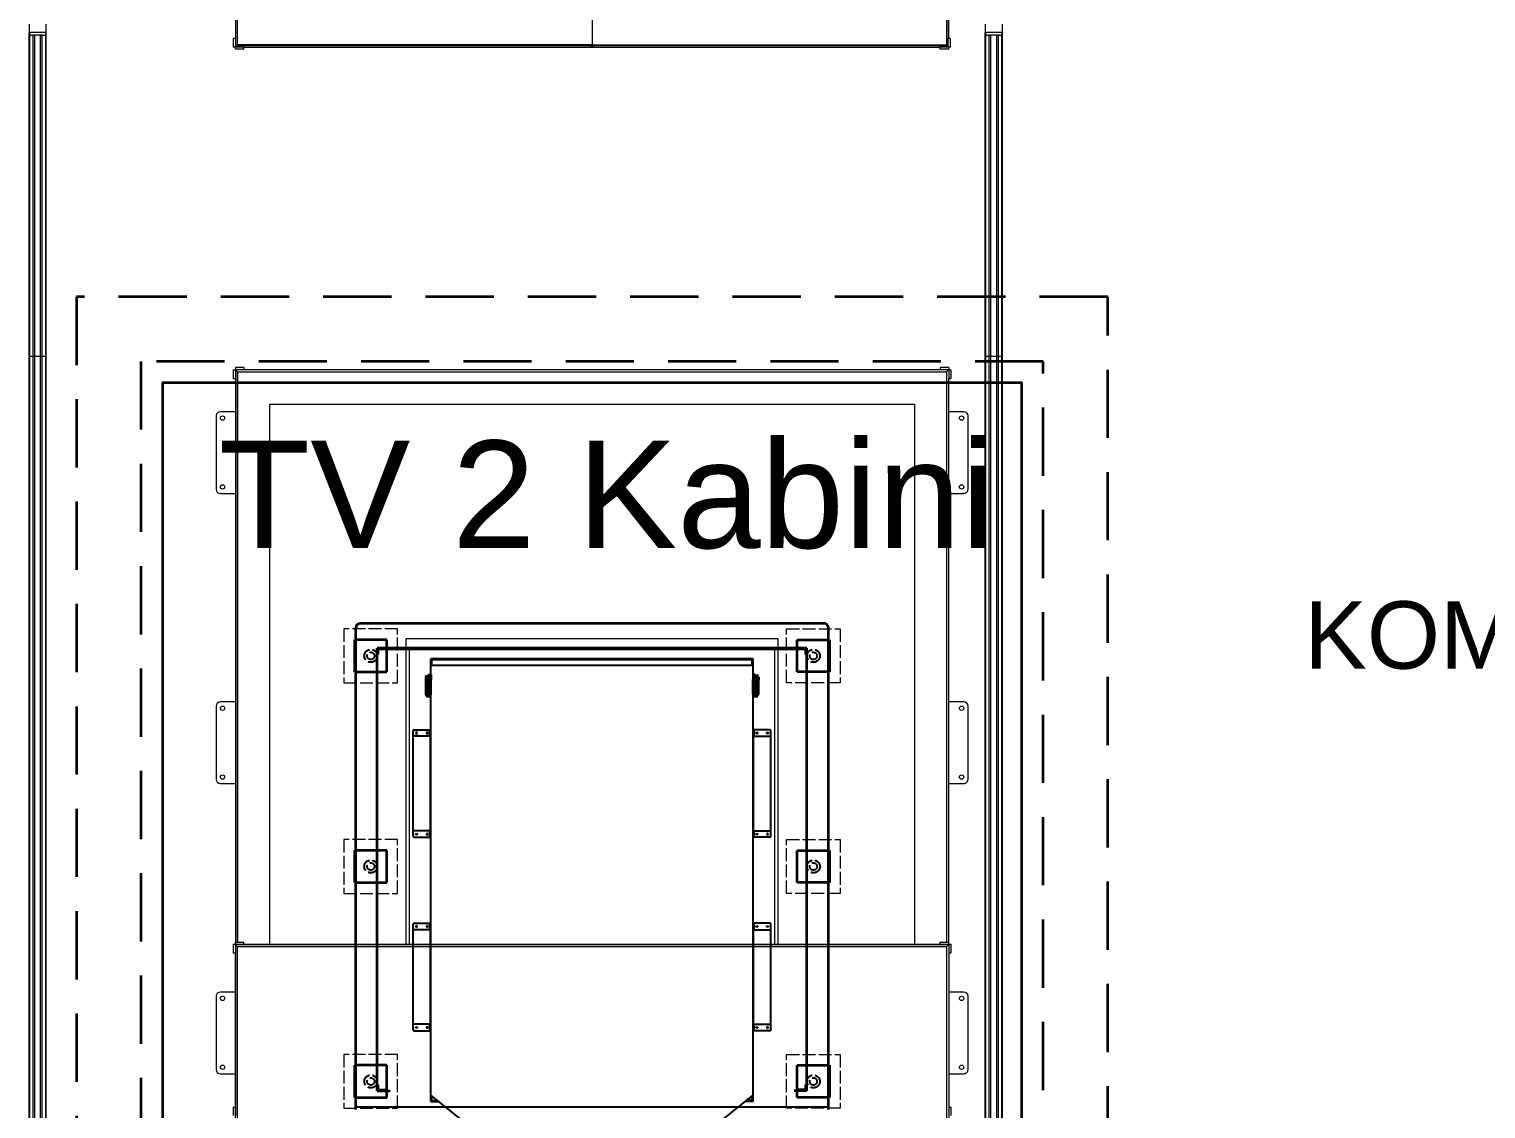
# Model space of a CAD drawing. Header units: centimetres. Extents: x 405464 to 563355, y 50011 to 66875.
# Drawn here: x 509636 to 510314, y 53011 to 53513 of the extents above; entities that cross this region are included whole.
import ezdxf
from ezdxf.enums import TextEntityAlignment as Align

# ---------------------------------------------------------------- set-up
doc = ezdxf.new("R2010")
doc.units = ezdxf.units.CM
for name, pattern in [('AM_ISO02W050', [7.5, 6, -1.5]), ('AM_ISO02W050x2', [3.75, 3, -0.75]), ('DASHDOT', [25.4, 12.7, -6.35, 0, -6.35]), ('DASHED2', [9.525, 6.35, -3.175])]:
    doc.linetypes.add(name, pattern=pattern)
doc.layers.get('0').update_dxf_attribs({"lineweight": 9})
doc.layers.add('-MH_Ad', color=1, linetype='Continuous', lineweight=9, true_color=0xff0000)
for name, color, linetype, lineweight in [('0-KRCN-MİMARİ-220526', 8, 'Continuous', 9), ('1轮廓线', 7, 'Continuous', 35), ('3细虚线', 2, 'AM_ISO02W050', 18), ('A_Aks', 30, 'DASHDOT', 9), ('M00_Mahal_No$0$MH_Alan', 51, 'Continuous', 9), ('TF_Mobilya', 142, 'Continuous', 9)]:
    doc.layers.add(name, color=color, linetype=linetype, lineweight=lineweight)
doc.layers.add('TF_Cihaz_yazı', color=5, linetype='Continuous')
doc.layers.add('消隐层', color=253, linetype='Continuous', lineweight=0, plot=False)
doc.styles.add('M00_Mahal_No$0$Kalin01', font='swissk.ttf')
doc.styles.add('M00_Mahal_No$0$Normal', font='swiss.ttf')
doc.styles.add('MP_KAPI_POZ', font='arial.ttf')

# ---------------------------------------------------------------- blocks, each defined once
blk = doc.blocks.new('a_aks')
at = {"layer": 'A_Aks', "color": 8, "ltscale": 200}
for p, q in [((5280, 5308.05), (5280, -831.11)), ((5680, 5308.05), (5680, -831.11))]:
    blk.add_line(p, q, dxfattribs=at)
blk = doc.blocks.new('mimari_yeni_durum')
at = {"layer": 'A_Aks', "color": 8}
blk.add_blockref('a_aks', (0, 0), dxfattribs=at)
blk = doc.blocks.new('kombine_altyapı')
at = {"color": 8, "linetype": 'Continuous', "lineweight": 15}
for p, q in [((5374, 1256.7), (5374, 1246.7)), ((5374.8, 1256.7), (5374.8, 1243.5)), ((5375, 1243.7), (5375, 1256.7)), ((5540, 1256.7), (5540, 1243.7)), ((5705, 1256.7), (5705, 1243.7)), ((5705.2, 1243.5), (5705.2, 1256.7)), ((5706, 1246.7), (5706, 1256.7)), ((5278, 1253.45), (5278, 1249.7)), ((5278, 1249.7), (5286, 1249.7)), ((5278.26, 374.31), (5278.26, 1248.85)), ((5284.5, 1248.2), (5279.5, 1248.2)), ((5280.65, 374.31), (5280.65, 1248.2)), ((5283.35, 374.31), (5283.35, 1248.2)), ((5285.74, 374.31), (5285.74, 1248.85)), ((5286, 1249.7), (5286, 1253.45)), ((5723, 1253.45), (5723, 1249.7)), ((5723, 1249.7), (5731, 1249.7)), ((5723.26, 374.31), (5723.26, 1248.85)), ((5729.5, 1248.2), (5724.5, 1248.2)), ((5725.65, 374.31), (5725.65, 1248.2)), ((5728.35, 374.31), (5728.35, 1248.2)), ((5730.74, 374.31), (5730.74, 1248.85)), ((5731, 1249.7), (5731, 1253.45)), ((5374, 1246.7), (5373, 1246.7)), ((5373, 1246.7), (5373, 1242.7)), ((5374, 1242.7), (5373, 1242.7)), ((5374, 1246.7), (5374, 1242.7)), ((5374, 1241.7), (5374, 1242.7)), ((5378, 1242.7), (5374, 1242.7)), ((5378, 1241.7), (5374, 1241.7)), ((5374.8, 1243.5), (5375, 1243.7)), ((5374.8, 1243.5), (5539.2, 1243.5)), ((5540, 1243.7), (5375, 1243.7)), ((5375, 1243.7), (5705, 1243.7)), ((5375, 1243.7), (5375, 1243.7)), ((5378, 1242.7), (5702, 1242.7)), ((5378, 1241.7), (5378, 1242.7)), ((5539.2, 1243.5), (5539, 1243.7)), ((5539.2, 1243.5), (5539.2, 1243.7)), ((5540, 1243.7), (5540, 1242.7)), ((5540, 1243.7), (5705, 1243.7)), ((5540.8, 1243.5), (5541, 1243.7)), ((5540.8, 1243.7), (5540.8, 1243.5)), ((5540.8, 1243.5), (5705.2, 1243.5)), ((5702, 1241.7), (5702, 1242.7)), ((5706, 1242.7), (5702, 1242.7)), ((5706, 1241.7), (5702, 1241.7)), ((5705.2, 1243.5), (5705, 1243.7)), ((5705, 1243.7), (5705, 1243.7)), ((5705.6, 1246.7), (5705.6, 1242.7)), ((5706.6, 1246.7), (5705.6, 1246.7)), ((5706.6, 1242.7), (5705.6, 1242.7)), ((5706, 1241.7), (5706, 1242.7)), ((5706.6, 1246.7), (5706.6, 1242.7)), ((5278.26, 1098.69), (5278.03, 1098.69)), ((5279.86, 1098.69), (5278.26, 1098.69)), ((5280.65, 1098.69), (5279.86, 1098.69)), ((5283.35, 1098.69), (5280.65, 1098.69)), ((5284.14, 1098.69), (5283.35, 1098.69)), ((5285.74, 1098.69), (5284.14, 1098.69)), ((5285.97, 1098.69), (5285.74, 1098.69)), ((5723.26, 1098.69), (5723.03, 1098.69)), ((5724.86, 1098.69), (5723.26, 1098.69)), ((5725.65, 1098.69), (5724.86, 1098.69)), ((5728.35, 1098.69), (5725.65, 1098.69)), ((5729.14, 1098.69), (5728.35, 1098.69)), ((5730.74, 1098.69), (5729.14, 1098.69)), ((5730.97, 1098.69), (5730.74, 1098.69)), ((5373, 1092.6), (5373, 1088.6)), ((5373, 1092.6), (5374, 1092.6)), ((5378, 1093.6), (5374, 1093.6)), ((5374, 1093.6), (5374, 1092.6)), ((5378, 1092.6), (5374, 1092.6)), ((5374, 1092.6), (5374, 1088.6)), ((5375, 1091.6), (5375, 1091.6)), ((5375, 1091.6), (5705, 1091.6)), ((5375, 826.3), (5375, 1091.6)), ((5375, 1091.6), (5375, 1091.6)), ((5375, 1091.6), (5375, 826.3)), ((5378, 1093.6), (5378, 1092.6)), ((5702, 1092.6), (5378, 1092.6)), ((5706, 1093.6), (5702, 1093.6)), ((5702, 1093.6), (5702, 1092.6)), ((5706, 1092.6), (5702, 1092.6)), ((5705, 1091.6), (5705, 826.3)), ((5706, 1093.6), (5706, 1092.6)), ((5706, 1092.6), (5707, 1092.6)), ((5706, 1092.6), (5706, 1088.6)), ((5707, 1092.6), (5707, 1088.6)), ((5373, 1088.6), (5374, 1088.6)), ((5374, 1088.6), (5374, 825.3)), ((5706, 826.3), (5706, 1088.6)), ((5706, 1088.6), (5707, 1088.6)), ((5374, 1073.1), (5367, 1073.1)), ((5390, 1076.6), (5690, 1076.6)), ((5390, 825.3), (5390, 1076.6)), ((5690, 1076.6), (5690, 825.3)), ((5713, 1073.1), (5706, 1073.1)), ((5365, 1071.1), (5365, 1037.1)), ((5715, 1037.1), (5715, 1071.1)), ((5367, 1035.1), (5374, 1035.1)), ((5706, 1035.1), (5713, 1035.1)), ((5453.5, 967.6), (5626.5, 967.6)), ((5453.5, 825.3), (5453.5, 967.6)), ((5455, 962.8), (5625, 962.8)), ((5455, 825.3), (5455, 962.8)), ((5455, 962.8), (5625, 962.8)), ((5625, 825.3), (5625, 962.8)), ((5626.5, 967.6), (5626.5, 825.3)), ((5365, 936.1), (5365, 902.1)), ((5374, 938.1), (5367, 938.1)), ((5713, 938.1), (5706, 938.1)), ((5715, 902.1), (5715, 936.1)), ((5367, 900.1), (5374, 900.1)), ((5706, 900.1), (5713, 900.1)), ((5373, 825.3), (5374, 825.3)), ((5373, 825.3), (5373, 821.3)), ((5373, 821.3), (5374, 821.3)), ((5374, 826.3), (5378, 826.3)), ((5374, 825.3), (5374, 826.3)), ((5374, 825.3), (5378, 825.3)), ((5374, 825.3), (5374, 821.3)), ((5374, 821.3), (5374, 749.6)), ((5374, 482.3), (5374, 821.3)), ((5705, 824.3), (5375, 824.3)), ((5375, 479.3), (5375, 824.3)), ((5375, 824.3), (5705, 824.3)), ((5375, 824.3), (5375, 824.3)), ((5375, 824.3), (5375, 824.3)), ((5378, 825.3), (5378, 826.3)), ((5378, 825.3), (5702, 825.3)), ((5702, 826.3), (5706, 826.3)), ((5702, 825.3), (5702, 826.3)), ((5702, 825.3), (5706, 825.3)), ((5705, 824.3), (5705, 479.3)), ((5705, 824.3), (5705, 824.3)), ((5705, 824.3), (5705, 824.3)), ((5706, 825.3), (5706, 826.3)), ((5706, 825.3), (5707, 825.3)), ((5706, 825.3), (5706, 821.3)), ((5706, 821.3), (5707, 821.3)), ((5706, 821.3), (5706, 482.3)), ((5707, 825.3), (5707, 821.3)), ((5365, 801.1), (5365, 767.1)), ((5374, 803.1), (5367, 803.1)), ((5713, 803.1), (5706, 803.1)), ((5715, 767.1), (5715, 801.1)), ((5367, 765.1), (5374, 765.1)), ((5706, 765.1), (5713, 765.1)), ((5373, 749.6), (5374, 749.6)), ((5373, 749.6), (5373, 745.6)), ((5374, 749.6), (5374, 745.6)), ((5706, 749.6), (5707, 749.6)), ((5707, 749.6), (5707, 745.6))]:
    blk.add_line(p, q, dxfattribs=at)
at = {"color": 7, "linetype": 'Continuous', "lineweight": 15}
for p, q in [((5278.03, 374.31), (5278.03, 1249.39)), ((5279.86, 374.31), (5279.86, 1248.2)), ((5284.14, 374.31), (5284.14, 1248.2)), ((5285.97, 374.31), (5285.97, 1249.39)), ((5723.03, 374.31), (5723.03, 1249.39)), ((5724.86, 374.31), (5724.86, 1248.2)), ((5729.14, 374.31), (5729.14, 1248.2)), ((5730.97, 374.31), (5730.97, 1249.39))]:
    blk.add_line(p, q, dxfattribs=at)
at = {"color": 8, "linetype": 'Continuous', "lineweight": 15, "flags": 128}
for points in [[(5374, 1242.7), (5374.02, 1242.72), (5374.06, 1242.76), (5374.13, 1242.83), (5374.23, 1242.93), (5374.36, 1243.06), (5374.49, 1243.19), (5374.64, 1243.34), (5374.8, 1243.5)], [(5374.8, 1243.5), (5374.64, 1243.34), (5374.49, 1243.19), (5374.36, 1243.06), (5374.23, 1242.93), (5374.13, 1242.83), (5374.06, 1242.76), (5374.02, 1242.72), (5374, 1242.7)], [(5540, 1242.7), (5539.98, 1242.72), (5539.94, 1242.76), (5539.87, 1242.83), (5539.77, 1242.93), (5539.64, 1243.06), (5539.51, 1243.19), (5539.36, 1243.34), (5539.2, 1243.5)], [(5539.2, 1243.5), (5539.36, 1243.34), (5539.51, 1243.19), (5539.64, 1243.06), (5539.77, 1242.93), (5539.87, 1242.83), (5539.94, 1242.76), (5539.98, 1242.72), (5540, 1242.7)], [(5540, 1242.7), (5540.02, 1242.72), (5540.06, 1242.76), (5540.13, 1242.83), (5540.23, 1242.93), (5540.36, 1243.06), (5540.49, 1243.19), (5540.64, 1243.34), (5540.8, 1243.5)], [(5540.8, 1243.5), (5540.64, 1243.34), (5540.49, 1243.19), (5540.36, 1243.06), (5540.23, 1242.93), (5540.13, 1242.83), (5540.06, 1242.76), (5540.02, 1242.72), (5540, 1242.7)], [(5705.6, 1243.1), (5705.51, 1243.19), (5705.36, 1243.34), (5705.2, 1243.5)], [(5705.2, 1243.5), (5705.36, 1243.34), (5705.51, 1243.19), (5705.6, 1243.1)], [(5374, 1092.6), (5374.01, 1092.58), (5374.06, 1092.54), (5374.13, 1092.47), (5374.23, 1092.37), (5374.35, 1092.24), (5374.5, 1092.1), (5374.66, 1091.94), (5374.82, 1091.77), (5375, 1091.6)], [(5375, 1091.6), (5374.82, 1091.77), (5374.66, 1091.94), (5374.5, 1092.1), (5374.35, 1092.24), (5374.23, 1092.37), (5374.13, 1092.47), (5374.06, 1092.54), (5374.01, 1092.58), (5374, 1092.6)], [(5706, 1092.6), (5705.98, 1092.58), (5705.94, 1092.54), (5705.86, 1092.47), (5705.76, 1092.37), (5705.64, 1092.24), (5705.5, 1092.1), (5705.34, 1091.94), (5705.17, 1091.77), (5705, 1091.6)], [(5705, 1091.6), (5705.17, 1091.77), (5705.34, 1091.94), (5705.5, 1092.1), (5705.64, 1092.24), (5705.76, 1092.37), (5705.86, 1092.47), (5705.94, 1092.54), (5705.98, 1092.58), (5706, 1092.6)], [(5374, 825.3), (5374.02, 825.28), (5374.06, 825.24), (5374.13, 825.17), (5374.23, 825.07), (5374.36, 824.94), (5374.5, 824.8), (5374.66, 824.64), (5374.83, 824.47), (5375, 824.3)], [(5375, 824.3), (5374.83, 824.47), (5374.66, 824.64), (5374.5, 824.8), (5374.36, 824.94), (5374.23, 825.07), (5374.13, 825.17), (5374.06, 825.24), (5374.02, 825.28), (5374, 825.3)], [(5705, 824.3), (5705.17, 824.47), (5705.34, 824.64), (5705.5, 824.8), (5705.64, 824.94), (5705.77, 825.07), (5705.87, 825.17), (5705.94, 825.24), (5705.98, 825.28), (5706, 825.3)], [(5706, 825.3), (5705.98, 825.28), (5705.94, 825.24), (5705.87, 825.17), (5705.77, 825.07), (5705.64, 824.94), (5705.5, 824.8), (5705.34, 824.64), (5705.17, 824.47), (5705, 824.3)]]:
    blk.add_lwpolyline(points, dxfattribs=at)
at = {"color": 8, "linetype": 'Continuous', "lineweight": 15}
for centre in [(5368, 1070.1), (5712, 1070.1), (5368, 1038.1), (5712, 1038.1), (5368, 935.1), (5712, 935.1), (5368, 903.1), (5712, 903.1), (5368, 800.1), (5712, 800.1), (5368, 768.1), (5712, 768.1)]:
    blk.add_circle(centre, 1, dxfattribs=at)
for centre, radius, start, end in [((5279.5, 1249.7), 1.5, 180, 270), ((5284.5, 1249.7), 1.5, 270, 0), ((5724.5, 1249.7), 1.5, 180, 270), ((5729.5, 1249.7), 1.5, 270, 0), ((5367, 1071.1), 2, 90, 180), ((5713, 1071.1), 2, 0, 90), ((5367, 1037.1), 2, 180, 270), ((5713, 1037.1), 2, 270, 0), ((5367, 936.1), 2, 90, 180), ((5713, 936.1), 2, 0, 90), ((5367, 902.1), 2, 180, 270), ((5713, 902.1), 2, 270, 0), ((5367, 801.1), 2, 90, 180), ((5713, 801.1), 2, 0, 90), ((5367, 767.1), 2, 180, 270), ((5713, 767.1), 2, 270, 0)]:
    blk.add_arc(centre, radius, start, end, dxfattribs=at)
at = {"layer": '1轮廓线', "color": 8, "linetype": 'DASHED2', "ltscale": 5}
for p, q in [((5750, 1096.5), (5330, 1096.5)), ((5330, 1096.5), (5330, 376.5)), ((5750, 376.5), (5750, 1096.5))]:
    blk.add_line(p, q, dxfattribs=at)
at = {"layer": '1轮廓线', "color": 8, "lineweight": -3}
for p, q in [((5430, 748.5), (5430, 972.5)), ((5648, 974.5), (5432, 974.5)), ((5650, 748.5), (5650, 972.5)), ((5615, 958.1), (5465, 958.1)), ((5465, 752.1), (5465, 958.1)), ((5615, 957.6), (5465, 957.6)), ((5465.5, 955.1), (5465.5, 957.6)), ((5614.5, 955.1), (5614.5, 957.6)), ((5615, 752.1), (5615, 958.1)), ((5465, 755.1), (5465, 955.1)), ((5465, 955.1), (5615, 955.1)), ((5615, 755.1), (5615, 955.1)), ((5456.8, 875.6), (5456.8, 924.6)), ((5464.8, 922.1), (5456.8, 922.1)), ((5457.3, 925.1), (5464.8, 925.1)), ((5458.3, 923.95), (5458, 923.77)), ((5458, 923.77), (5458, 923.43)), ((5458, 923.43), (5458.3, 923.25)), ((5458.6, 923.77), (5458.3, 923.95)), ((5458.3, 923.25), (5458.6, 923.43)), ((5458.6, 923.43), (5458.6, 923.77)), ((5463.3, 923.95), (5463, 923.77)), ((5463, 923.77), (5463, 923.43)), ((5463, 923.43), (5463.3, 923.25)), ((5463.6, 923.77), (5463.3, 923.95)), ((5463.3, 923.25), (5463.6, 923.43)), ((5463.6, 923.43), (5463.6, 923.77)), ((5464.5, 922.1), (5464.5, 925.1)), ((5464.8, 875.1), (5464.8, 925.1)), ((5615.2, 875.1), (5615.2, 925.1)), ((5622.7, 925.1), (5615.2, 925.1)), ((5615.2, 922.1), (5623.2, 922.1)), ((5615.5, 922.1), (5615.5, 925.1)), ((5616.4, 923.77), (5616.7, 923.95)), ((5616.4, 923.43), (5616.4, 923.77)), ((5616.7, 923.25), (5616.4, 923.43)), ((5616.7, 923.95), (5617, 923.77)), ((5617, 923.43), (5616.7, 923.25)), ((5617, 923.77), (5617, 923.43)), ((5621.4, 923.77), (5621.7, 923.95)), ((5621.4, 923.43), (5621.4, 923.77)), ((5621.7, 923.25), (5621.4, 923.43)), ((5621.7, 923.95), (5622, 923.77)), ((5622, 923.43), (5621.7, 923.25)), ((5622, 923.77), (5622, 923.43)), ((5623.2, 875.6), (5623.2, 924.6)), ((5464.8, 878.1), (5456.8, 878.1)), ((5457.3, 875.1), (5464.8, 875.1)), ((5458, 876.77), (5458.3, 876.95)), ((5458, 876.43), (5458, 876.77)), ((5458.3, 876.25), (5458, 876.43)), ((5458.3, 876.95), (5458.6, 876.77)), ((5458.6, 876.43), (5458.3, 876.25)), ((5458.6, 876.77), (5458.6, 876.43)), ((5463.3, 876.95), (5463, 876.77)), ((5463, 876.77), (5463, 876.43)), ((5463, 876.43), (5463.3, 876.25)), ((5463.6, 876.77), (5463.3, 876.95)), ((5463.3, 876.25), (5463.6, 876.43)), ((5463.6, 876.43), (5463.6, 876.77)), ((5464.5, 875.1), (5464.5, 878.1)), ((5615.2, 878.1), (5623.2, 878.1)), ((5622.7, 875.1), (5615.2, 875.1)), ((5615.5, 875.1), (5615.5, 878.1)), ((5616.4, 876.77), (5616.7, 876.95)), ((5616.4, 876.43), (5616.4, 876.77)), ((5616.7, 876.25), (5616.4, 876.43)), ((5616.7, 876.95), (5617, 876.77)), ((5617, 876.43), (5616.7, 876.25)), ((5617, 876.77), (5617, 876.43)), ((5621.7, 876.95), (5621.4, 876.77)), ((5621.4, 876.77), (5621.4, 876.43)), ((5621.4, 876.43), (5621.7, 876.25)), ((5622, 876.77), (5621.7, 876.95)), ((5621.7, 876.25), (5622, 876.43)), ((5622, 876.43), (5622, 876.77)), ((5456.8, 785.6), (5456.8, 834.6)), ((5457.3, 835.1), (5464.8, 835.1)), ((5458.3, 833.95), (5458, 833.77)), ((5458.6, 833.77), (5458.3, 833.95)), ((5463.3, 833.95), (5463, 833.77)), ((5463.6, 833.77), (5463.3, 833.95)), ((5464.5, 832.1), (5464.5, 835.1)), ((5464.8, 785.1), (5464.8, 835.1)), ((5615.2, 785.1), (5615.2, 835.1)), ((5622.7, 835.1), (5615.2, 835.1)), ((5615.5, 832.1), (5615.5, 835.1)), ((5616.4, 833.77), (5616.7, 833.95)), ((5616.7, 833.95), (5617, 833.77)), ((5621.4, 833.77), (5621.7, 833.95)), ((5621.7, 833.95), (5622, 833.77)), ((5623.2, 785.6), (5623.2, 834.6)), ((5464.8, 832.1), (5456.8, 832.1)), ((5458, 833.77), (5458, 833.43)), ((5458, 833.43), (5458.3, 833.25)), ((5458.3, 833.25), (5458.6, 833.43)), ((5458.6, 833.43), (5458.6, 833.77)), ((5463, 833.77), (5463, 833.43)), ((5463, 833.43), (5463.3, 833.25)), ((5463.3, 833.25), (5463.6, 833.43)), ((5463.6, 833.43), (5463.6, 833.77)), ((5615.2, 832.1), (5623.2, 832.1)), ((5616.4, 833.43), (5616.4, 833.77)), ((5616.7, 833.25), (5616.4, 833.43)), ((5617, 833.43), (5616.7, 833.25)), ((5617, 833.77), (5617, 833.43)), ((5621.4, 833.43), (5621.4, 833.77)), ((5621.7, 833.25), (5621.4, 833.43)), ((5622, 833.43), (5621.7, 833.25)), ((5622, 833.77), (5622, 833.43)), ((5464.8, 788.1), (5456.8, 788.1)), ((5458, 786.77), (5458.3, 786.95)), ((5458, 786.43), (5458, 786.77)), ((5458.3, 786.95), (5458.6, 786.77)), ((5458.6, 786.77), (5458.6, 786.43)), ((5463.3, 786.95), (5463, 786.77)), ((5463, 786.77), (5463, 786.43)), ((5463.6, 786.77), (5463.3, 786.95)), ((5463.6, 786.43), (5463.6, 786.77)), ((5464.5, 785.1), (5464.5, 788.1)), ((5615.2, 788.1), (5623.2, 788.1)), ((5615.5, 785.1), (5615.5, 788.1)), ((5616.4, 786.77), (5616.7, 786.95)), ((5616.4, 786.43), (5616.4, 786.77)), ((5616.7, 786.95), (5617, 786.77)), ((5617, 786.77), (5617, 786.43)), ((5621.7, 786.95), (5621.4, 786.77)), ((5621.4, 786.77), (5621.4, 786.43)), ((5622, 786.77), (5621.7, 786.95)), ((5622, 786.43), (5622, 786.77)), ((5457.3, 785.1), (5464.8, 785.1)), ((5458.3, 786.25), (5458, 786.43)), ((5458.6, 786.43), (5458.3, 786.25)), ((5463, 786.43), (5463.3, 786.25)), ((5463.3, 786.25), (5463.6, 786.43)), ((5622.7, 785.1), (5615.2, 785.1)), ((5616.7, 786.25), (5616.4, 786.43)), ((5617, 786.43), (5616.7, 786.25)), ((5621.4, 786.43), (5621.7, 786.25)), ((5621.7, 786.25), (5622, 786.43)), ((5490, 735.1), (5465, 755.1)), ((5465, 752.6), (5468.12, 752.6)), ((5465.5, 752.6), (5465.5, 754.6)), ((5590, 735.1), (5615, 755.1)), ((5615, 752.6), (5611.87, 752.6)), ((5614.5, 752.6), (5614.5, 754.6)), ((5465, 752.1), (5468.75, 752.1)), ((5615, 752.1), (5611.25, 752.1))]:
    blk.add_line(p, q, dxfattribs=at)
at = {"layer": '1轮廓线', "color": 8}
for p, q in [((5430, 748.5), (5430, 972.5)), ((5648, 974.5), (5432, 974.5)), ((5650, 748.5), (5650, 972.5)), ((5444.5, 967), (5429.5, 967)), ((5429.5, 967), (5429.5, 952)), ((5640, 963.1), (5440, 963.1)), ((5440, 757.1), (5440, 963.1)), ((5444.5, 952), (5444.5, 967)), ((5635.5, 952), (5635.5, 967)), ((5635.5, 967), (5650.5, 967)), ((5640, 757.1), (5640, 963.1)), ((5650.5, 967), (5650.5, 952)), ((5640, 962.6), (5440, 962.6)), ((5440.5, 960.1), (5440.5, 962.6)), ((5639.5, 960.1), (5639.5, 962.6)), ((5429.5, 952), (5444.5, 952)), ((5462.6, 949.65), (5462.6, 948.5)), ((5462.6, 949.3), (5463.4, 949.3)), ((5462.75, 950.24), (5463, 950.39)), ((5462.75, 949.96), (5462.75, 950.24)), ((5463, 949.81), (5462.75, 949.96)), ((5463, 950.39), (5463.25, 950.24)), ((5463.25, 949.96), (5463, 949.81)), ((5463.25, 950.24), (5463.25, 949.96)), ((5463.4, 949.65), (5463.4, 948.5)), ((5464.08, 950.54), (5464.08, 949.66)), ((5464.14, 950.6), (5464.68, 950.6)), ((5464.14, 949.6), (5464.68, 949.6)), ((5464.2, 949.13), (5464.84, 949.3)), ((5464.68, 949.5), (5464.68, 950.7)), ((5464.68, 950.7), (5465, 950.7)), ((5464.68, 950.6), (5464.68, 950.4)), ((5464.68, 950.4), (5464.68, 949.8)), ((5464.68, 949.8), (5464.68, 949.6)), ((5464.68, 949.5), (5464.84, 949.5)), ((5464.84, 949.3), (5464.84, 950.7)), ((5465, 950.7), (5465, 948.5)), ((5615.32, 950.7), (5615, 950.7)), ((5615, 950.7), (5615, 948.5)), ((5615.16, 949.3), (5615.16, 950.7)), ((5615.32, 949.5), (5615.16, 949.5)), ((5615.8, 949.13), (5615.16, 949.3)), ((5615.32, 949.5), (5615.32, 950.7)), ((5615.86, 950.6), (5615.32, 950.6)), ((5615.32, 950.6), (5615.32, 950.4)), ((5615.32, 950.4), (5615.32, 949.8)), ((5615.32, 949.8), (5615.32, 949.6)), ((5615.86, 949.6), (5615.32, 949.6)), ((5615.92, 950.54), (5615.92, 949.66)), ((5616.6, 949.65), (5616.6, 948.5)), ((5617.4, 949.3), (5616.6, 949.3)), ((5617, 950.39), (5616.75, 950.24)), ((5616.75, 950.24), (5616.75, 949.96)), ((5616.75, 949.96), (5617, 949.81)), ((5617.25, 950.24), (5617, 950.39)), ((5617, 949.81), (5617.25, 949.96)), ((5617.25, 949.96), (5617.25, 950.24)), ((5617.4, 949.65), (5617.4, 948.5)), ((5650.5, 952), (5635.5, 952)), ((5462.6, 949.13), (5463.4, 949.13)), ((5462.6, 948.5), (5463.4, 948.5)), ((5462.65, 948.5), (5462.65, 941.75)), ((5463.35, 948.5), (5463.35, 941.75)), ((5464.2, 949.13), (5464.2, 948.5)), ((5465, 948.5), (5464.2, 948.5)), ((5464.25, 941.75), (5464.25, 948.5)), ((5464.95, 941.75), (5464.95, 948.5)), ((5615, 948.5), (5615.8, 948.5)), ((5615.05, 941.75), (5615.05, 948.5)), ((5615.75, 941.75), (5615.75, 948.5)), ((5615.8, 949.13), (5615.8, 948.5)), ((5617.4, 949.13), (5616.6, 949.13)), ((5617.4, 948.5), (5616.6, 948.5)), ((5616.65, 948.5), (5616.65, 941.75)), ((5617.35, 948.5), (5617.35, 941.75)), ((5444.5, 869), (5429.5, 869)), ((5429.5, 869), (5429.5, 854)), ((5444.5, 854), (5444.5, 869)), ((5635.5, 854), (5635.5, 869)), ((5635.5, 869), (5650.5, 869)), ((5650.5, 869), (5650.5, 854)), ((5429.5, 854), (5444.5, 854)), ((5650.5, 854), (5635.5, 854)), ((5444.5, 769), (5429.5, 769)), ((5429.5, 769), (5429.5, 754)), ((5444.5, 754), (5444.5, 769)), ((5635.5, 754), (5635.5, 769)), ((5635.5, 769), (5650.5, 769)), ((5650.5, 769), (5650.5, 754)), ((5440.5, 757.6), (5440.5, 759.85)), ((5639.5, 757.6), (5639.5, 759.85)), ((5429.5, 754), (5444.5, 754)), ((5440, 757.6), (5445, 757.6)), ((5440, 757.1), (5446, 757.1)), ((5640, 757.1), (5634, 757.1)), ((5640, 757.6), (5635, 757.6)), ((5650.5, 754), (5635.5, 754))]:
    blk.add_line(p, q, dxfattribs=at)
at = {"layer": '1轮廓线', "color": 8, "linetype": 'DASHED2', "ltscale": 5}
blk.add_lwpolyline([(5780, 346.5), (5780, 1126.5), (5300, 1126.5), (5300, 346.5)], close=True, dxfattribs=at)
at = {"layer": '1轮廓线', "color": 8}
blk.add_lwpolyline([(5740, 386.5), (5740, 1086.5), (5340, 1086.5), (5340, 386.5)], close=True, dxfattribs=at)
at = {"layer": '1轮廓线', "color": 8, "lineweight": -3}
for centre, radius, start, end in [((5432, 972.5), 2, 90, 180), ((5648, 972.5), 2, 0, 90), ((5457.3, 924.6), 0.5, 90, 180), ((5622.7, 924.6), 0.5, 0, 90), ((5457.3, 875.6), 0.5, 180, 270), ((5622.7, 875.6), 0.5, 270, 0), ((5457.3, 834.6), 0.5, 90, 180), ((5622.7, 834.6), 0.5, 0, 90), ((5457.3, 785.6), 0.5, 180, 270), ((5622.7, 785.6), 0.5, 270, 0)]:
    blk.add_arc(centre, radius, start, end, dxfattribs=at)
at = {"layer": '1轮廓线', "color": 8}
for centre, radius, start, end in [((5432, 972.5), 2, 90, 180), ((5648, 972.5), 2, 0, 90), ((5464.14, 950.54), 0.06, 90, 180), ((5464.14, 949.66), 0.06, 180, 270), ((5615.86, 950.54), 0.06, 0, 90), ((5615.86, 949.66), 0.06, 270, 0), ((5463.8, 941.75), 1.15, 180, 0), ((5463.8, 941.75), 0.45, 180, 0), ((5616.2, 941.75), 1.15, 180, 0), ((5616.2, 941.75), 0.45, 180, 0)]:
    blk.add_arc(centre, radius, start, end, dxfattribs=at)
at = {"layer": '3细虚线', "color": 8}
for p, q in [((5449.5, 972), (5424.5, 972)), ((5424.5, 972), (5424.5, 947)), ((5449.5, 947), (5449.5, 972)), ((5630.5, 947), (5630.5, 972)), ((5630.5, 972), (5655.5, 972)), ((5655.5, 972), (5655.5, 947)), ((5424.5, 947), (5449.5, 947)), ((5655.5, 947), (5630.5, 947)), ((5449.5, 874), (5424.5, 874)), ((5424.5, 874), (5424.5, 849)), ((5449.5, 849), (5449.5, 874)), ((5630.5, 849), (5630.5, 874)), ((5630.5, 874), (5655.5, 874)), ((5655.5, 874), (5655.5, 849)), ((5424.5, 849), (5449.5, 849)), ((5655.5, 849), (5630.5, 849)), ((5449.5, 774), (5424.5, 774)), ((5424.5, 774), (5424.5, 749)), ((5449.5, 749), (5449.5, 774)), ((5630.5, 749), (5630.5, 774)), ((5630.5, 774), (5655.5, 774)), ((5655.5, 774), (5655.5, 749)), ((5424.5, 749), (5449.5, 749)), ((5655.5, 749), (5630.5, 749))]:
    blk.add_line(p, q, dxfattribs=at)
at = {"layer": '3细虚线', "color": 8, "linetype": 'AM_ISO02W050x2'}
for p, q in [((5464.08, 950.39), (5464.38, 950.39)), ((5464.08, 950.24), (5464.38, 950.24)), ((5464.08, 949.96), (5464.38, 949.96)), ((5464.08, 949.81), (5464.38, 949.81)), ((5464.38, 950.39), (5464.55, 950.1)), ((5464.38, 949.81), (5464.55, 950.1)), ((5615.62, 950.39), (5615.45, 950.1)), ((5615.62, 949.81), (5615.45, 950.1)), ((5615.92, 950.39), (5615.62, 950.39)), ((5615.92, 950.24), (5615.62, 950.24)), ((5615.92, 949.96), (5615.62, 949.96)), ((5615.92, 949.81), (5615.62, 949.81))]:
    blk.add_line(p, q, dxfattribs=at)
at = {"layer": '3细虚线', "color": 8, "lineweight": -3}
for centre, radius in [((5437, 959.5), 3), ((5437, 959.5), 1.7), ((5643, 959.5), 3), ((5643, 959.5), 1.7), ((5437, 861.5), 3), ((5437, 861.5), 1.7), ((5643, 861.5), 3), ((5643, 861.5), 1.7), ((5437, 761.5), 3), ((5437, 761.5), 1.7), ((5643, 761.5), 3), ((5643, 761.5), 1.7)]:
    blk.add_circle(centre, radius, dxfattribs=at)
at = {"layer": '3细虚线', "color": 8}
for centre, radius in [((5437, 959.5), 3), ((5437, 959.5), 1.7), ((5643, 959.5), 3), ((5643, 959.5), 1.7), ((5437, 861.5), 3), ((5437, 861.5), 1.7), ((5643, 861.5), 3), ((5643, 861.5), 1.7), ((5437, 761.5), 3), ((5437, 761.5), 1.7), ((5643, 761.5), 3), ((5643, 761.5), 1.7)]:
    blk.add_circle(centre, radius, dxfattribs=at)
at = {"layer": '3细虚线', "color": 8, "linetype": 'AM_ISO02W050x2'}
for centre, radius, start, end in [((5464.29, 950.32), 0.118, 322.12112, 37.87888), ((5463.97, 950.1), 0.433, 340.52878, 19.47122), ((5464.29, 949.88), 0.118, 322.12112, 37.87888), ((5615.71, 950.32), 0.118, 142.12112, 217.87888), ((5616.03, 950.1), 0.433, 160.52878, 199.47122), ((5615.71, 949.88), 0.118, 142.12112, 217.87888)]:
    blk.add_arc(centre, radius, start, end, dxfattribs=at)
at = {"layer": '消隐层', "color": 8, "lineweight": -3}
blk.add_line((5650, 749.5), (5430, 749.5), dxfattribs=at)
at = {"layer": 'TF_Cihaz_yazı', "color": 8, "style": 'MP_KAPI_POZ'}
blk.add_text('TV 2 Kabini', height=50, dxfattribs=at).set_placement((5546.69, 1034.64), align=Align.MIDDLE_CENTER)
blk = doc.blocks.new('M00_Mahal_No$0$MHL')
at = {"color": 0, "linetype": 'ByBlock', "lineweight": -2}
blk.add_lwpolyline([(-100, -5), (-100, -30, 0.414214), (-95, -35), (95, -35, 0.414214), (100, -30), (100, -5, 0.414214), (95, 0), (-95, 0, 0.414214)], format="xyb", close=True, dxfattribs=at)
for tag, height, style, p in [('MAHALNO', 25, 'M00_Mahal_No$0$Kalin01', (0, -17.5)), ('MAHALADI', 40, 'M00_Mahal_No$0$Normal', (0, -67.5))]:
    blk.add_attdef(tag, text='', height=height, dxfattribs=dict(at, style=style)).set_placement(p, align=Align.MIDDLE_CENTER)
at = {"layer": 'M00_Mahal_No$0$MH_Alan', "style": 'M00_Mahal_No$0$Normal'}
blk.add_attdef('ALAN', text='', height=40, dxfattribs=at).set_placement((0, -127.5), align=Align.MIDDLE_CENTER)
blk = doc.blocks.new('A$C17b1b0ad')
at = {"layer": '-MH_Ad', "color": 8}
ref = blk.add_blockref('M00_Mahal_No$0$MHL', (6122.15, 1022.12), dxfattribs=dict(at, xscale=0.7839999999999999, yscale=0.7839999999999999, zscale=0.7839999999999999))
ref.add_attrib('MAHALNO', 'A-Z-23', dxfattribs={"layer": '0', "color": 0, "linetype": 'ByBlock', "lineweight": -2, "height": 19.6, "style": 'M00_Mahal_No$0$Kalin01'}).set_placement((6122.15, 1008.4), align=Align.MIDDLE_CENTER)
ref.add_attrib('MAHALADI', 'KOMBİNE ALTYAPI LAB.', dxfattribs={"layer": '0', "color": 0, "linetype": 'ByBlock', "lineweight": -2, "height": 31.36, "style": 'M00_Mahal_No$0$Normal'}).set_placement((6122.15, 969.2), align=Align.MIDDLE_CENTER)
ref.add_attrib('ALAN', '345.84 m²', dxfattribs={"layer": 'M00_Mahal_No$0$MH_Alan', "height": 23.52, "style": 'M00_Mahal_No$0$Normal'}).set_placement((6122.15, 922.16), align=Align.MIDDLE_CENTER)
blk = doc.blocks.new('A$C9e52caec')
at = {"layer": '-MH_Ad', "color": 8}
blk.add_blockref('A$C17b1b0ad', (0, 0), dxfattribs=at)
at = {"color": 8}
blk.add_blockref('mimari_yeni_durum', (0, 0), dxfattribs=at)
at = {"layer": 'TF_Mobilya', "color": 8}
blk.add_blockref('kombine_altyapı', (0, 0), dxfattribs=at)

msp = doc.modelspace()

# ---------------------------------------------------------------- block references
at = {"layer": '0-KRCN-MİMARİ-220526', "rotation": 359.999999999997}
msp.add_blockref('A$C9e52caec', (504358.27, 52262.37, 74), dxfattribs=at)

doc.saveas('drawing.dxf')
